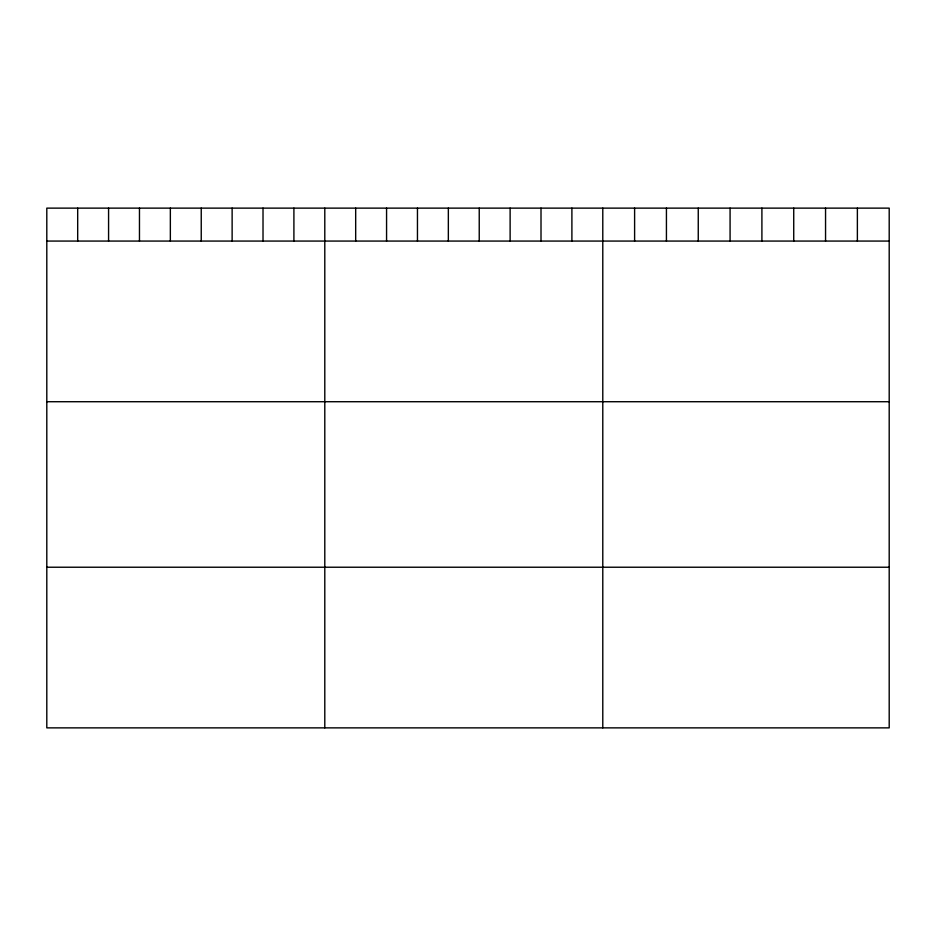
<?xml version="1.0" encoding="UTF-8"?>
<svg xmlns="http://www.w3.org/2000/svg" width="936" height="936" viewBox="0 0 936 936"><rect width="100%" height="100%" fill="white"/><g stroke="black" fill="none" stroke-linecap="round" stroke-linejoin="round"><path stroke-width="1.4" d="M889.2 241.067L889.2 727.869L46.8 727.869L46.8 208.131L889.2 208.131L889.2 241.067L46.8 241.067M46.8 401.719L889.2 401.719M46.8 567.228L889.2 567.228M857.376 208.131L857.376 241.067M825.552 208.131L825.552 241.067M793.728 208.131L793.728 241.067M761.904 208.131L761.904 241.067M730.08 208.131L730.08 241.067M698.256 208.131L698.256 241.067M666.432 208.131L666.432 241.067M634.608 208.131L634.608 241.067M602.784 208.131L602.784 727.869M571.896 208.131L571.896 241.067M541.008 208.131L541.008 241.067M510.12 208.131L510.12 241.067M479.232 208.131L479.232 241.067M448.344 208.131L448.344 241.067M417.456 208.131L417.456 241.067M386.568 208.131L386.568 241.067M355.68 208.131L355.68 241.067M324.792 208.131L324.792 727.869M293.904 208.131L293.904 241.067M263.016 208.131L263.016 241.067M232.128 208.131L232.128 241.067M201.24 208.131L201.24 241.067M170.352 208.131L170.352 241.067M139.464 208.131L139.464 241.067M108.576 208.131L108.576 241.067M77.688 208.131L77.688 241.067"/></g></svg>
